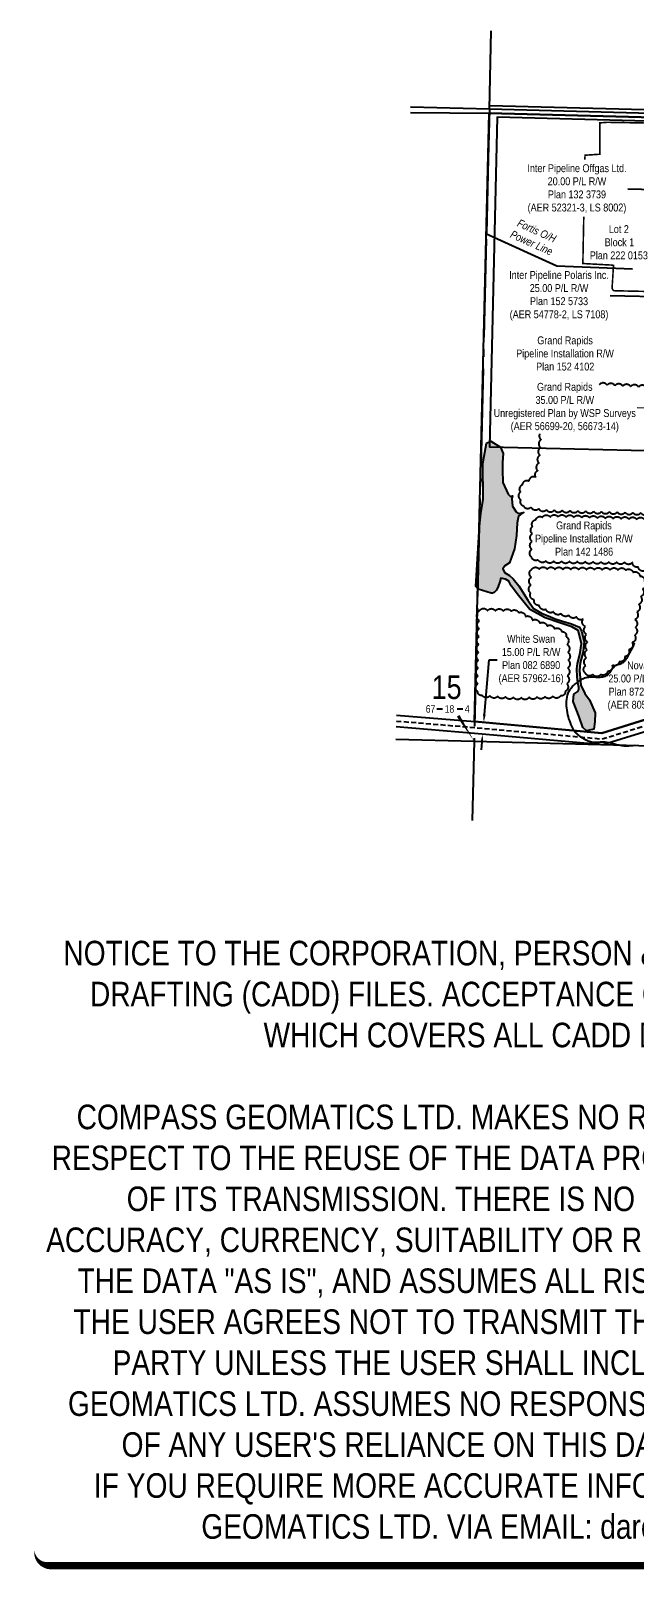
# Model space of a CAD drawing. Extents: x 392573 to 394547, y 6072586 to 6074543.
# Drawn here: x 392573 to 393340, y 6072586 to 6074543 of the extents above; entities that cross this region are included whole.
import ezdxf
from ezdxf.enums import TextEntityAlignment as Align

# ---------------------------------------------------------------- set-up
doc = ezdxf.new("R2010")
doc.units = 0
doc.header["$LTSCALE"] = 5
doc.header["$PDSIZE"] = 0.5
for name, pattern in [('0', [1, 1, 0]), ('foc-QUARTERLINE', [33, 25, -3, 2, -3]), ('UG_PIPE', [1.875, 1.25, -0.625])]:
    doc.linetypes.add(name, pattern=pattern)
doc.layers.get('Defpoints').update_dxf_attribs({"color": 9})
for name, color, linetype in [('10', 1, 'Continuous'), ('9', 3, 'Continuous'), ('AS-PIPE-UG', 44, 'UG_PIPE'), ('AS-POWER', 104, 'foc-POWER'), ('AS-POWER-T', 104, 'Continuous'), ('AS-ROADS', 254, 'Continuous'), ('F-RW', 190, 'Continuous'), ('L-SEC', 7, 'Continuous'), ('L-SECLBL', 7, 'Continuous'), ('L-SECQ', 8, 'foc-QUARTERLINE'), ('L-TITLEDB', 4, 'Continuous'), ('L-TITLEDB-T', 4, 'Continuous'), ('P-PROPOSED-T', 10, 'Continuous'), ('T-BUSH', 110, '0'), ('T-WATER', 160, 'Continuous'), ('T-WATER-H', 133, 'Continuous'), ('WETLAND', 143, 'Continuous')]:
    doc.layers.add(name, color=color, linetype=linetype)
doc.layers.add('DISCLAIMER', color=7, linetype='Continuous', plot=False)
doc.layers.add('F-RW-T', color=190, linetype='Continuous', lineweight=9)
doc.styles.add('80', font='ARIALN.TTF', dxfattribs={"height": 10})
doc.styles.add('80CG', font='ARIALN.TTF', dxfattribs={"height": 10})
doc.styles.add('80L', font='ARIALN.TTF', dxfattribs={"height": 10})
doc.styles.add('foc-LtypeFont', font='ARIALN.TTF', dxfattribs={"height": 7.35})
doc.styles.add('SIMPLEX', font='ARIALN.TTF')
doc.linetypes.add('foc-POWER', pattern='A,6,-1,["P",foc-LtypeFont,S=0.2,R=0,X=-0.625,Y=-0.75],-1.24,4', length=12.24)
doc.dimstyles.new('Compass 5 000', dxfattribs={"dimscale": 5, "dimtxt": 9, "dimasz": 2, "dimexe": 0.2, "dimexo": 0.0625, "dimgap": 0.5, "dimtad": 0, "dimtih": 1, "dimtoh": 1, "dimzin": 0, "dimdsep": 46, "dimtxsty": '80CG', "dimcen": 0.1, "dimse1": 1, "dimse2": 1, "dimclrd": 256, "dimclrt": 256, "dimaunit": 1, "dimadec": 4, "dimazin": 0, "dimtfac": 0.06, "dimtofl": 0, "dimtmove": 0, "dimatfit": 1, "dimfxl": 0.2, "dimtolj": 1, "dimtzin": 0, "dimlwd": -1, "dimarcsym": 0})

# ---------------------------------------------------------------- blocks, each defined once
blk = doc.blocks.new('L-SECLBL')
at = {"layer": '9', "color": 7}
for p, q in [((-5.1, -27.8), (-12.3, -27.8)), ((20.7, -27.8), (13.5, -27.8))]:
    blk.add_line(p, q, dxfattribs=at)
at = {"layer": '10', "color": 2, "style": 'SIMPLEX'}
blk.add_attdef('SEC', text='', height=30, dxfattribs=at).set_placement((0, 0), align=Align.MIDDLE)
at = {"layer": '10', "color": 5, "style": '80L'}
blk.add_attdef('TWP', text='', height=9.5, dxfattribs=at).set_placement((-14.4, -27.4), align=Align.MIDDLE_RIGHT)
blk.add_attdef('RGE', text='', height=9.5, dxfattribs=at).set_placement((3.6, -27.4), align=Align.MIDDLE_CENTER)
blk.add_attdef('MER', text='', height=9.5, dxfattribs=at).set_placement((23.2, -27.4), align=Align.MIDDLE_LEFT)
blk = doc.blocks.new('*D424')
at = {"layer": 'Defpoints', "color": 0, "transparency": 16777216}
for p in [(393531.7, 6074337.3), (393511.1, 6074310), (393531.1, 6074309.5)]:
    blk.add_point(p, dxfattribs=at)
at = {"layer": 'P-PROPOSED-T', "color": 240, "transparency": 16777216}
for p, q in [((393501.7, 6074338), (393331.7, 6074342)), ((393541.7, 6074337.1), (393551.7, 6074336.9))]:
    blk.add_line(p, q, dxfattribs=at)
for points in [[(393501.8, 6074339.7), (393501.7, 6074336.4), (393511.7, 6074337.8)], [(393541.7, 6074338.8), (393541.7, 6074335.4), (393531.7, 6074337.3)]]:
    blk.add_solid(points, dxfattribs=at)
at = {"layer": 'P-PROPOSED-T', "transparency": 16777216, "insert": (393267.1, 6074342), "char_height": 10, "attachment_point": 5, "style": '80CG'}
blk.add_mtext('\\A1;Inter Pipeline Offgas Ltd.\\P20.00 P/L R/W\\PPlan 132 3739\\P(AER 52321-3, LS 8002)', dxfattribs=at)
blk = doc.blocks.new('*D433')
at = {"layer": 'Defpoints', "color": 0, "transparency": 16777216}
for p in [(393497.5, 6073755.7), (393521.6, 6073749.6), (393479.6, 6073685.4)]:
    blk.add_point(p, dxfattribs=at)
at = {"layer": 'F-RW-T', "transparency": 16777216}
for p, q in [((393469.9, 6073687.9), (393384.3, 6073709.6)), ((393513.5, 6073676.8), (393523.1, 6073674.3))]:
    blk.add_line(p, q, dxfattribs=at)
for points in [[(393470.3, 6073689.5), (393469.5, 6073686.2), (393479.6, 6073685.4)], [(393513.9, 6073678.4), (393513, 6073675.2), (393503.8, 6073679.2)]]:
    blk.add_solid(points, dxfattribs=at)
at = {"layer": 'F-RW-T', "transparency": 16777216, "insert": (393344.3, 6073709.6), "char_height": 10, "attachment_point": 5, "style": '80CG'}
blk.add_mtext('\\A1;Nova\\P25.00 P/L R/W\\PPlan 872 2005\\P(AER 80551-1)', dxfattribs=at)
blk = doc.blocks.new('*D434')
at = {"layer": 'Defpoints', "color": 0, "transparency": 16777216}
for p in [(393484.2, 6074221.9), (393509.2, 6074221.3), (393508.7, 6074201.5)]:
    blk.add_point(p, dxfattribs=at)
at = {"layer": 'P-PROPOSED-T', "color": 240, "transparency": 16777216}
for p, q in [((393473.7, 6074202.3), (393309.2, 6074206.2)), ((393518.7, 6074201.2), (393528.7, 6074201))]:
    blk.add_line(p, q, dxfattribs=at)
for points in [[(393473.7, 6074204), (393473.7, 6074200.6), (393483.7, 6074202.1)], [(393518.7, 6074202.9), (393518.6, 6074199.6), (393508.7, 6074201.5)]]:
    blk.add_solid(points, dxfattribs=at)
at = {"layer": 'P-PROPOSED-T', "transparency": 16777216, "insert": (393244.3, 6074206.2), "char_height": 10, "attachment_point": 5, "style": '80CG'}
blk.add_mtext('\\A1;Inter Pipeline Polaris Inc.\\P25.00 P/L R/W\\PPlan 152 5733\\P(AER 54778-2, LS 7108)', dxfattribs=at)
blk = doc.blocks.new('*D436')
at = {"layer": 'Defpoints', "color": 0, "transparency": 16777216}
for p in [(393148.5, 6073663.6), (393175.9, 6073661.1), (393174.6, 6073646.2)]:
    blk.add_point(p, dxfattribs=at)
at = {"layer": 'F-RW', "transparency": 16777216}
for p, q in [((393149.4, 6073673.6), (393155.6, 6073743.3)), ((393155.6, 6073743.3), (393165.6, 6073743.3)), ((393146.2, 6073638.7), (393145.3, 6073628.8))]:
    blk.add_line(p, q, dxfattribs=at)
for points in [[(393147.7, 6073673.7), (393151, 6073673.4), (393148.5, 6073663.6)], [(393144.6, 6073638.9), (393147.9, 6073638.6), (393147.1, 6073648.7)]]:
    blk.add_solid(points, dxfattribs=at)
at = {"layer": 'F-RW', "transparency": 16777216, "insert": (393208.8, 6073743.3), "char_height": 10, "attachment_point": 5, "style": '80CG'}
blk.add_mtext('\\A1;White Swan\\P15.00 P/L R/W\\PPlan 082 6890\\P(AER 57962-16)', dxfattribs=at)
blk = doc.blocks.new('*D437')
at = {"layer": 'Defpoints', "color": 0, "transparency": 16777216}
for p in [(393445.6, 6074073.6), (393480.6, 6074072.8), (393445.3, 6074061.5)]:
    blk.add_point(p, dxfattribs=at)
at = {"layer": 'F-RW-T', "transparency": 16777216}
for p, q in [((393435.4, 6074061.8), (393343.8, 6074063.9)), ((393490.3, 6074060.5), (393500.3, 6074060.2))]:
    blk.add_line(p, q, dxfattribs=at)
for points in [[(393435.4, 6074063.4), (393435.3, 6074060.1), (393445.3, 6074061.5)], [(393490.4, 6074062.1), (393490.3, 6074058.8), (393480.3, 6074060.7)]]:
    blk.add_solid(points, dxfattribs=at)
at = {"layer": 'F-RW-T', "transparency": 16777216, "insert": (393251.6, 6074063.9), "char_height": 10, "attachment_point": 5, "style": '80CG'}
blk.add_mtext('\\A1;Grand Rapids\\P35.00 P/L R/W\\PUnregistered Plan by WSP Surveys\\P(AER 56699-20, 56673-14)', dxfattribs=at)
blk = doc.blocks.new('Disclaimer_Legal')
at = {"layer": 'DISCLAIMER', "color": 254, "flags": 128}
blk.add_lwpolyline([(-3612.9, -1104.6, 37.5, 37.5, 0), (4096.1, -1104.6, 37.5, 37.5, 0.414214), (4171.1, -1029.6, 37.5, 37.5, 0), (4171.1, 2078.7, 37.5, 0, 0.414214), (4096.1, 2153.7, 0, 0, 0), (-3612.9, 2153.7, 0, 0, 0.414214), (-3687.9, 2078.7, 0, 0, 0), (-3687.9, -1029.6, 0, 37.5, 0.414214)], format="xyseb", close=True, dxfattribs=at)
at = {"layer": 'DISCLAIMER', "color": 254, "insert": (241.6, 533.9), "char_height": 125, "width": 7717.568, "attachment_point": 5, "style": '80'}
blk.add_mtext('NOTICE TO THE CORPORATION, PERSON &/OR PERSONS REGARDING THIS COMPUTER AIDED DESIGN AND DRAFTING (CADD) FILES. ACCEPTANCE OF THE CADD DATA IS BASED ON THE FOLLOWING DISCLAIMER WHICH COVERS ALL CADD DATA RECIEVED FROM COMPASS GEOMATICS LTD.\\P{\\fArial Narrow|b1|i0|c0|p34;DISCLAIMER}\\PCOMPASS GEOMATICS LTD. MAKES NO REPRESENTATION OR WARRANTIES, EXPRESS OR IMPLIED, WITH RESPECT TO THE REUSE OF THE DATA PROVIDED HEREWITH, REGARDLESS OF ITS FORMAT OR THE MEANS OF ITS TRANSMISSION. THERE IS NO GUARANTEE OR REPRESENTATION TO THE USER AS TO THE ACCURACY, CURRENCY, SUITABILITY OR RELIABILITY OF THIS DATA FOR ANY PURPOSE. THE USER ACCEPTS THE DATA "AS IS", AND ASSUMES ALL RISKS ASSOCIATED WITH ITS USE. BY ACCEPTANCE OF THIS DATA, THE USER AGREES NOT TO TRANSMIT THIS DATA OR PROVIDE ACCESS OR ANY PART OF IT TO ANOTHER PARTY UNLESS THE USER SHALL INCLUDE WITH THE DATA A COPY OF THIS DISCLAIMER. COMPASS GEOMATICS LTD. ASSUMES NO RESPONSIBILITY FOR ACTUAL OR CONSEQUENTIAL DAMAGE AS A RESULT OF ANY USER\'S RELIANCE ON THIS DATA. THIS CADD FILE IS FOR ILLUSTRATION PURPOSES ONLY.\\PIF YOU REQUIRE MORE ACCURATE INFORMATION, PLEASE CONTACT DARCI ANGLEHART AT COMPASS GEOMATICS LTD. VIA EMAIL: darci.anglehart@compassgeomatics.ca OR CELL: 506-961-7292', dxfattribs=at)

msp = doc.modelspace()

# ---------------------------------------------------------------- hatches: boundary and pattern name
at = {"layer": 'T-WATER-H'}
h = msp.add_hatch(color=256, dxfattribs=at)
h.dxf.hatch_style = 1
h.paths.add_polyline_path([(393157.983, 6073827.915), (393141.629, 6073833.022), (393138.563, 6073836.427), (393143.333, 6073913.38), (393144.696, 6073929.402), (393147.762, 6073947.449), (393147.415, 6073992.776), (393149.118, 6074002.31), (393152.185, 6074018.654), (393157.636, 6074021.378), (393169.901, 6074013.887), (393173.308, 6074005.715), (393172.626, 6073994.138), (393172.286, 6073984.945), (393172.967, 6073968.941), (393179.781, 6073953.959), (393182.456, 6073950.964), (393185.124, 6073951.898), (393184.191, 6073948.031), (393185.124, 6073938.432), (393189.927, 6073931.232), (393192.195, 6073929.499), (393199.532, 6073930.566), (393196.864, 6073929.499), (393192.728, 6073926.032), (393191.004, 6073917.575), (393190.202, 6073901.273), (393187.691, 6073884.36), (393181.488, 6073866.617), (393175.285, 6073862.769), (393172.718, 6073859.135), (393175.071, 6073854.218), (393181.167, 6073850.571), (393186.124, 6073846.285), (393193.315, 6073837.503), (393204.601, 6073819.135), (393211.677, 6073808.53), (393222.152, 6073802.356), (393233.573, 6073798.054), (393239.357, 6073795.314), (393248.81, 6073792.21), (393260.289, 6073788.971), (393270.417, 6073784.787), (393272.713, 6073779.523), (393276.045, 6073766.503), (393274.964, 6073753.505), (393271.314, 6073739.43), (393270.475, 6073729.465), (393271.828, 6073710.798), (393276.998, 6073700.468), (393282.98, 6073692.315), (393290.049, 6073675.875), (393289.911, 6073664.172), (393288.687, 6073655.205), (393279.035, 6073652.759), (393274.413, 6073657.107), (393269.79, 6073670.83), (393262.449, 6073689.988), (393263.264, 6073699.378), (393268.023, 6073702.775), (393269.654, 6073705.492), (393269.593, 6073707.877), (393268.312, 6073713.934), (393267.551, 6073721.586), (393267.141, 6073731.844), (393267.637, 6073738.618), (393270.758, 6073749.976), (393272.706, 6073763.813), (393268.512, 6073780.702), (393260.467, 6073785.273), (393245.374, 6073790.156), (393226.852, 6073796.683), (393206.992, 6073807.27), (393192.642, 6073825.149), (393183.248, 6073837.249), (393182.143, 6073840.01), (393180.486, 6073843.184), (393176.067, 6073845.944), (393170.406, 6073846.91), (393168.887, 6073842.356), (393166.938, 6073836.557), (393164.931, 6073831.958), (393161.687, 6073828.878), (393159.686, 6073828.068)])

# ---------------------------------------------------------------- linework, layer by layer
at = {"layer": 'AS-PIPE-UG', "flags": 128}
msp.add_lwpolyline([(393037.548, 6073665.356), (393137.651, 6073657.084), (393299.317, 6073642.53), (393479.593, 6073698.601), (393573.56, 6073675.382)], dxfattribs=at)
at = {"layer": 'AS-POWER', "flags": 128}
msp.add_lwpolyline([(393055.341, 6074439.561), (393155.561, 6074438.549), (393151.877, 6074284.98), (393241.548, 6074244.417), (393337.582, 6074240.609)], dxfattribs=at)
at = {"layer": 'AS-ROADS', "const_width": 2, "flags": 128}
for points in [[(393275.759, 6074306.965), (393274.581, 6074247.263), (393311.05, 6074245.28), (393313.567, 6074244.889), (393311.718, 6074215.519), (393313.567, 6074212.796), (393316.194, 6074212.601), (393427.889, 6074210.125), (393435.621, 6074212.356), (393438.427, 6074216.406), (393440.141, 6074219.21), (393440.609, 6074225.441), (393441.365, 6074263.823), (393442.383, 6074320.48), (393444.382, 6074363.404), (393444.89, 6074412.576), (393446.878, 6074419.885), (393450.487, 6074425.025), (393457.089, 6074426.491), (393463.566, 6074428.691)], [(393417.124, 6074431.44), (393416.134, 6074424.927), (393305.285, 6074426.867), (393296.191, 6074426.137), (393296.186, 6074386.272), (393277.298, 6074385.006), (393277.183, 6074379.163)]]:
    msp.add_lwpolyline(points, dxfattribs=at)
at = {"layer": 'F-RW', "flags": 128}
msp.add_lwpolyline([(393037.72, 6073672.831), (393137.376, 6073664.616), (393298.522, 6073650.116), (393479.377, 6073706.408), (393575.365, 6073682.548), (393571.728, 6073668.109), (393479.824, 6073690.818), (393300.125, 6073634.927), (393137.006, 6073649.612), (393037.375, 6073657.845)], dxfattribs=at)
at = {"layer": 'L-SEC', "flags": 128}
msp.add_lwpolyline([(393960.787, 6074421.942), (393155.678, 6074443.403), (393055.465, 6074446.042)], dxfattribs=at)
at = {"layer": 'L-SECLBL', "flags": 128}
msp.add_lwpolyline([(393136.394, 6073639.58, 0, 4, 0), (393116.083, 6073671.986, 0, 0, 0)], format="xyseb", dxfattribs=at)
at = {"layer": 'L-SECQ', "flags": 128}
for points in [[(393155.678, 6074443.403), (393157.87, 6074543.306)], [(393155.678, 6074443.403), (393136.394, 6073639.58)], [(393036.791, 6073642.202), (393136.394, 6073639.58)], [(393136.394, 6073639.58), (393133.978, 6073538.872)]]:
    msp.add_lwpolyline(points, dxfattribs=at)
at = {"layer": 'L-SECQ', "linetype": 'ByBlock', "flags": 128}
msp.add_lwpolyline([(393136.394, 6073639.58), (393941.354, 6073618.391)], dxfattribs=at)
at = {"layer": 'L-TITLEDB', "flags": 128}
msp.add_lwpolyline([(393155.787, 6074448.362), (393960.916, 6074427.303), (393960.674, 6074417.277), (393155.561, 6074438.549)], dxfattribs=at)
msp.add_lwpolyline([(393155.561, 6074438.549), (393960.674, 6074417.277), (393960.553, 6074412.289), (393165.618, 6074433.402), (393155.689, 6074013.895), (393443.956, 6074007.355), (393440.493, 6073856.273), (393396.008, 6073680.462), (393298.522, 6073650.116), (393136.996, 6073664.647), (393145.38, 6074014.156)], close=True, dxfattribs=at)
at = {"layer": 'T-BUSH', "flags": 128}
msp.add_lwpolyline([(393219.656, 6074030.538, 0.34325081), (393221.363, 6074023.238, 0.52056705), (393220.674, 6074013.262, 0.52056705), (393219.908, 6074003.293, 0.52056705), (393218.701, 6073993.366, 0.52056705), (393217.094, 6073983.528, 0.52056705), (393214.499, 6073975.623, 0.52056705), (393205.923, 6073970.48, 0.52056705), (393197.347, 6073965.338, 0.52056705), (393195.093, 6073956.768, 0.52056705), (393195.466, 6073946.775, 0.52056705), (393198.772, 6073939.314, 0.52056705), (393208.604, 6073937.486, 0.52056705), (393218.435, 6073935.658, 0.52056705), (393228.296, 6073934.104, 0.52056705), (393238.291, 6073933.787, 0.52056705), (393248.286, 6073933.47, 0.52056705), (393258.281, 6073933.153, 0.52056705), (393268.276, 6073932.836, 0.52056705), (393278.271, 6073932.519, 0.52056705), (393288.266, 6073932.202, 0.52056705), (393298.261, 6073931.884, 0.52056705), (393308.256, 6073931.567, 0.52056705), (393318.251, 6073931.25, 0.52056705), (393328.246, 6073930.933, 0.52056705), (393338.241, 6073930.616, 0.52056705), (393348.236, 6073930.299, 0.52056705), (393358.231, 6073929.982, 0.52056705), (393368.226, 6073929.665, 0.52056705), (393378.221, 6073929.347, 0.52056705), (393388.216, 6073929.03, 0.52056705), (393398.211, 6073928.713, 0.52056705), (393408.206, 6073928.396, 0.52056705), (393418.042, 6073928.942, 0.52056705), (393425.018, 6073934.301, 0.52056705), (393425.018, 6073944.301, 0.52056705), (393425.018, 6073954.301, 0.52056705), (393433.7, 6073957.568, 0.52056705), (393435.14, 6073966.527, 0.52056705), (393435.255, 6073976.527, 0.52056705), (393435.369, 6073986.526, 0.52056705), (393435.483, 6073996.525, 0.52056705), (393435.598, 6074006.525, 0.52056705), (393435.712, 6074016.524, 0.52056705), (393435.826, 6074026.523, 0.52056705), (393435.941, 6074036.523, 0.52056705), (393436.055, 6074046.522, 0.52056705), (393436.17, 6074056.521, 0.52056705), (393432.078, 6074065.013, 0.52056705), (393422.079, 6074064.829, 0.52056705), (393412.081, 6074064.644, 0.52056705), (393402.733, 6074065.618, 0.52056705), (393397.687, 6074074.252, 0.52056705), (393392.641, 6074082.885, 0.52056705), (393385.333, 6074087.829, 0.52056705), (393375.35, 6074088.406, 0.52056705), (393365.367, 6074088.983, 0.52056705), (393355.383, 6074089.56, 0.52056705), (393345.4, 6074090.137, 0.52056705), (393335.417, 6074090.714, 0.52056705), (393325.433, 6074091.291, 0.52056705), (393315.45, 6074091.868, 0.52056705), (393305.467, 6074092.445, 0.52056705), (393295.483, 6074093.022)], format="xyb", dxfattribs=at)
for points in [[(393210.66, 6073912.538, -0.52056705), (393214.947, 6073921.572, -0.52056705), (393223.138, 6073924.602, -0.52056705), (393233.134, 6073924.852, -0.52056705), (393243.131, 6073925.101, -0.52056705), (393253.126, 6073924.788, -0.52056705), (393263.121, 6073924.461, -0.52056705), (393273.115, 6073924.134, -0.52056705), (393283.11, 6073923.807, -0.52056705), (393293.105, 6073923.48, -0.52056705), (393303.099, 6073923.153, -0.52056705), (393313.094, 6073922.826, -0.52056705), (393323.089, 6073922.499, -0.52056705), (393333.083, 6073922.171, -0.52056705), (393343.078, 6073921.844, -0.52056705), (393353.072, 6073921.517, -0.52056705), (393363.067, 6073921.19, -0.52056705), (393373.062, 6073920.863, -0.52056705), (393383.056, 6073920.536, -0.52056705), (393393.051, 6073920.209, -0.52056705), (393403.046, 6073919.882, -0.52056705), (393408.985, 6073918.697, -0.52056705), (393399.587, 6073915.279, -0.52056705), (393391.479, 6073909.746, -0.52056705), (393384.138, 6073902.955, -0.52056705), (393376.798, 6073896.165, -0.52056705), (393369.457, 6073889.375, -0.52056705), (393362.864, 6073882.14, -0.52056705), (393360.421, 6073872.443, -0.52056705), (393357.979, 6073862.746, -0.52056705), (393353.509, 6073856.482, -0.52056705), (393345.094, 6073861.187, -0.52056705), (393337.567, 6073867.103, -0.52056705), (393327.569, 6073867.263, -0.52056705), (393317.57, 6073867.423, -0.52056705), (393307.571, 6073867.583, -0.52056705), (393297.573, 6073867.742, -0.52056705), (393287.574, 6073867.902, -0.52056705), (393277.575, 6073868.062, -0.52056705), (393267.576, 6073868.221, -0.52056705), (393257.578, 6073868.381, -0.52056705), (393247.579, 6073868.541, -0.52056705), (393237.58, 6073868.701, -0.52056705), (393227.582, 6073868.86, -0.52056705), (393217.746, 6073870.313, -0.52056705), (393209.473, 6073873.749, -0.52056705), (393209.779, 6073883.744, -0.52056705), (393210.085, 6073893.74, -0.52056705), (393210.39, 6073903.735, -0.52056705)], [(393266.531, 6073797.878, -0.52056705), (393256.759, 6073799.999, -0.52056705), (393246.987, 6073802.121, -0.52056705), (393237.214, 6073804.242, -0.52056705), (393227.817, 6073807.315, -0.52056705), (393219.223, 6073812.429, -0.52056705), (393212.646, 6073819.494, -0.52056705), (393208.122, 6073828.321, -0.52056705), (393208.601, 6073838.31, -0.52056705), (393209.079, 6073848.298, -0.52056705), (393209.558, 6073858.287, -0.52056705), (393219.156, 6073858.598, -0.52056705), (393229.155, 6073858.484, -0.52056705), (393239.155, 6073858.37, -0.52056705), (393249.154, 6073858.256, -0.52056705), (393259.154, 6073858.142, -0.52056705), (393269.153, 6073858.028, -0.52056705), (393279.152, 6073857.915, -0.52056705), (393289.152, 6073857.801, -0.52056705), (393299.151, 6073857.687, -0.52056705), (393309.15, 6073857.573, -0.52056705), (393319.15, 6073857.459, -0.52056705), (393329.149, 6073857.345, -0.52056705), (393338.427, 6073854.541, -0.52056705), (393347.14, 6073849.634, -0.52056705), (393352.984, 6073842.914, -0.52056705), (393350.542, 6073833.217, -0.52056705), (393348.1, 6073823.519, -0.52056705), (393345.657, 6073813.822, -0.52056705), (393343.215, 6073804.125, -0.52056705), (393340.773, 6073794.428, -0.52056705), (393341.357, 6073784.466, -0.52056705), (393340.471, 6073774.562, -0.52056705), (393337.31, 6073765.082, -0.52056705), (393332.931, 6073756.099, -0.52056705), (393328.088, 6073747.352, -0.52056705), (393320.844, 6073740.823, -0.52056705), (393312.135, 6073736.348, -0.52056705), (393305.989, 6073728.499, -0.52056705), (393297.25, 6073724.375, -0.52056705), (393287.261, 6073724.486, -0.52056705), (393277.86, 6073726.159, -0.52056705), (393278.253, 6073735.84, -0.52056705), (393279.207, 6073745.794, -0.52056705), (393280.16, 6073755.749, -0.52056705), (393280.668, 6073765.693, -0.52056705), (393279.276, 6073775.596, -0.52056705), (393277.885, 6073785.499, -0.52056705), (393275.151, 6073795.08, -0.52056705)], [(393143.389, 6073806.057, -0.52056705), (393153.386, 6073805.802, -0.52056705), (393163.382, 6073805.547, -0.52056705), (393173.379, 6073805.292, -0.52056705), (393183.376, 6073805.036, -0.52056705), (393192.924, 6073803.116, -0.52056705), (393201.695, 6073798.313, -0.52056705), (393210.466, 6073793.51, -0.52056705), (393219.754, 6073789.821, -0.52056705), (393229.083, 6073786.22, -0.52056705), (393238.412, 6073782.619, -0.52056705), (393247.741, 6073779.018, -0.52056705), (393253.433, 6073772.644, -0.52056705), (393254.437, 6073762.694, -0.52056705), (393255.44, 6073752.744, -0.52056705), (393255.88, 6073742.783, -0.52056705), (393255.311, 6073732.799, -0.52056705), (393254.743, 6073722.815, -0.52056705), (393254.174, 6073712.831, -0.52056705), (393252.056, 6073703.105, -0.52056705), (393246.274, 6073697.351, -0.52056705), (393236.285, 6073696.883, -0.52056705), (393226.296, 6073696.415, -0.52056705), (393216.307, 6073695.947, -0.52056705), (393206.318, 6073695.48, -0.52056705), (393196.329, 6073695.012, -0.52056705), (393186.348, 6073695.527, -0.52056705), (393176.367, 6073696.151, -0.52056705), (393166.387, 6073696.775, -0.52056705), (393156.406, 6073697.399, -0.52056705), (393146.426, 6073698.023, -0.52056705), (393140.91, 6073702.743, -0.52056705), (393141.15, 6073712.74, -0.52056705), (393141.39, 6073722.737, -0.52056705), (393141.63, 6073732.734, -0.52056705), (393141.87, 6073742.731, -0.52056705), (393142.11, 6073752.728, -0.52056705), (393142.349, 6073762.726, -0.52056705), (393142.589, 6073772.723, -0.52056705), (393142.829, 6073782.72, -0.52056705), (393143.069, 6073792.717, -0.52056705)]]:
    msp.add_lwpolyline(points, format="xyb", close=True, dxfattribs=at)
at = {"layer": 'T-WATER', "flags": 128}
msp.add_lwpolyline([(393157.983, 6073827.915), (393141.629, 6073833.022), (393138.563, 6073836.427), (393143.333, 6073913.38), (393144.696, 6073929.402), (393147.762, 6073947.449), (393147.415, 6073992.776), (393149.118, 6074002.31), (393152.185, 6074018.654), (393157.636, 6074021.378), (393169.901, 6074013.887), (393173.308, 6074005.715), (393172.626, 6073994.138), (393172.286, 6073984.945), (393172.967, 6073968.941), (393179.781, 6073953.959), (393182.456, 6073950.964), (393185.124, 6073951.898), (393184.191, 6073948.031), (393185.124, 6073938.432), (393189.927, 6073931.232), (393192.195, 6073929.499), (393199.532, 6073930.566), (393196.864, 6073929.499), (393192.728, 6073926.032), (393191.004, 6073917.575), (393190.202, 6073901.273), (393187.691, 6073884.36), (393181.488, 6073866.617), (393175.285, 6073862.769), (393172.718, 6073859.135), (393175.071, 6073854.218), (393181.167, 6073850.571), (393186.124, 6073846.285), (393193.315, 6073837.503), (393204.601, 6073819.135), (393211.677, 6073808.53), (393222.152, 6073802.356), (393233.573, 6073798.054), (393239.357, 6073795.314), (393248.81, 6073792.21), (393260.289, 6073788.971), (393270.417, 6073784.787), (393272.713, 6073779.523), (393276.045, 6073766.503), (393274.964, 6073753.505), (393271.314, 6073739.43), (393270.475, 6073729.465), (393271.828, 6073710.798), (393276.998, 6073700.468), (393282.98, 6073692.315), (393290.049, 6073675.875), (393289.911, 6073664.172), (393288.687, 6073655.205), (393279.035, 6073652.759), (393274.413, 6073657.107), (393269.79, 6073670.83), (393262.449, 6073689.988), (393263.264, 6073699.378), (393268.023, 6073702.775), (393269.654, 6073705.492), (393269.593, 6073707.877), (393268.312, 6073713.934), (393267.551, 6073721.586), (393267.141, 6073731.844), (393267.637, 6073738.618), (393270.758, 6073749.976), (393272.706, 6073763.813), (393268.512, 6073780.702), (393260.467, 6073785.273), (393245.374, 6073790.156), (393226.852, 6073796.683), (393206.992, 6073807.27), (393192.642, 6073825.149), (393183.248, 6073837.249), (393182.143, 6073840.01), (393180.486, 6073843.184), (393176.067, 6073845.944), (393170.406, 6073846.91), (393168.887, 6073842.356), (393166.938, 6073836.557), (393164.931, 6073831.958), (393161.687, 6073828.878), (393159.686, 6073828.068)], close=True, dxfattribs=at)
at = {"layer": 'WETLAND'}
msp.add_lwpolyline([(393340.199, 6073634.237), (393338.311, 6073634.01), (393336.425, 6073633.811), (393334.541, 6073633.65), (393332.659, 6073633.537), (393330.78, 6073633.481), (393328.905, 6073633.492), (393327.034, 6073633.579), (393325.487, 6073633.72), (393323.945, 6073633.922), (393322.406, 6073634.176), (393320.871, 6073634.475), (393319.337, 6073634.809), (393317.805, 6073635.17), (393316.274, 6073635.549), (393314.743, 6073635.937), (393313.212, 6073636.326), (393311.68, 6073636.707), (393310.146, 6073637.071), (393308.609, 6073637.41), (393307.07, 6073637.716), (393305.527, 6073637.979), (393303.98, 6073638.19), (393302.427, 6073638.342), (393301.389, 6073638.397), (393300.345, 6073638.409), (393299.294, 6073638.385), (393298.24, 6073638.334), (393297.183, 6073638.263), (393296.125, 6073638.179), (393295.066, 6073638.091), (393294.009, 6073638.005), (393292.955, 6073637.93), (393291.904, 6073637.873), (393290.859, 6073637.842), (393289.82, 6073637.844), (393288.789, 6073637.888), (393287.768, 6073637.98), (393286.757, 6073638.129), (393285.759, 6073638.342), (393285.144, 6073638.503), (393284.531, 6073638.679), (393283.918, 6073638.869), (393283.307, 6073639.073), (393282.697, 6073639.289), (393282.09, 6073639.518), (393281.485, 6073639.758), (393280.884, 6073640.008), (393280.286, 6073640.269), (393279.692, 6073640.538), (393279.102, 6073640.817), (393278.517, 6073641.103), (393277.937, 6073641.396), (393277.363, 6073641.695), (393276.795, 6073642.001), (393276.234, 6073642.311), (393275.53, 6073642.711), (393274.828, 6073643.124), (393274.129, 6073643.551), (393273.434, 6073643.99), (393272.744, 6073644.442), (393272.062, 6073644.906), (393271.388, 6073645.384), (393270.724, 6073645.874), (393270.07, 6073646.377), (393269.429, 6073646.892), (393268.802, 6073647.42), (393268.189, 6073647.961), (393267.593, 6073648.514), (393267.014, 6073649.08), (393266.454, 6073649.658), (393265.915, 6073650.248), (393265.334, 6073650.929), (393264.775, 6073651.636), (393264.237, 6073652.366), (393263.719, 6073653.117), (393263.22, 6073653.887), (393262.74, 6073654.673), (393262.277, 6073655.474), (393261.831, 6073656.286), (393261.402, 6073657.108), (393260.987, 6073657.938), (393260.586, 6073658.773), (393260.2, 6073659.611), (393259.826, 6073660.45), (393259.463, 6073661.287), (393259.112, 6073662.12), (393258.771, 6073662.948), (393257.834, 6073665.394), (393256.969, 6073667.961), (393256.187, 6073670.629), (393255.497, 6073673.376), (393254.909, 6073676.181), (393254.433, 6073679.025), (393254.079, 6073681.887), (393253.856, 6073684.745), (393253.774, 6073687.58), (393253.843, 6073690.37), (393254.073, 6073693.095), (393254.474, 6073695.734), (393255.055, 6073698.266), (393255.826, 6073700.671), (393256.797, 6073702.928), (393257.978, 6073705.017), (393258.767, 6073706.166), (393259.643, 6073707.303), (393260.598, 6073708.426), (393261.625, 6073709.53), (393262.717, 6073710.613), (393263.867, 6073711.67), (393265.069, 6073712.699), (393266.314, 6073713.695), (393267.597, 6073714.656), (393268.91, 6073715.578), (393270.246, 6073716.458), (393271.598, 6073717.292), (393272.959, 6073718.076), (393274.322, 6073718.807), (393275.681, 6073719.483), (393277.028, 6073720.098), (393278.611, 6073720.676), (393280.271, 6073721.08), (393281.997, 6073721.337), (393283.775, 6073721.474), (393285.594, 6073721.517), (393287.442, 6073721.492), (393289.306, 6073721.425), (393291.174, 6073721.342), (393293.034, 6073721.27), (393294.875, 6073721.235), (393296.682, 6073721.264), (393298.445, 6073721.382), (393300.152, 6073721.615), (393301.789, 6073721.991), (393303.346, 6073722.535), (393304.809, 6073723.273), (393305.713, 6073723.891), (393306.561, 6073724.613), (393307.36, 6073725.425), (393308.121, 6073726.309), (393308.852, 6073727.25), (393309.562, 6073728.232), (393310.26, 6073729.238), (393310.956, 6073730.254), (393311.658, 6073731.262), (393312.375, 6073732.246), (393313.117, 6073733.192), (393313.892, 6073734.082), (393314.71, 6073734.9), (393315.579, 6073735.631), (393316.509, 6073736.259), (393317.509, 6073736.767), (393317.837, 6073736.898), (393318.173, 6073737.016), (393318.516, 6073737.123), (393318.865, 6073737.221), (393319.219, 6073737.312), (393319.576, 6073737.397), (393319.935, 6073737.478), (393320.295, 6073737.557), (393320.655, 6073737.637), (393321.013, 6073737.719), (393321.369, 6073737.804), (393321.721, 6073737.896), (393322.067, 6073737.994), (393322.408, 6073738.102), (393322.741, 6073738.222), (393323.065, 6073738.355), (393324.188, 6073738.922), (393325.245, 6073739.601), (393326.239, 6073740.382), (393327.175, 6073741.254), (393328.06, 6073742.208), (393328.897, 6073743.231), (393329.692, 6073744.315), (393330.449, 6073745.447), (393331.175, 6073746.619), (393331.872, 6073747.819), (393332.548, 6073749.036), (393333.206, 6073750.261), (393333.852, 6073751.483), (393334.49, 6073752.691), (393335.126, 6073753.875), (393335.765, 6073755.023), (393336.41, 6073756.183), (393337.037, 6073757.358), (393337.646, 6073758.549), (393338.235, 6073759.754), (393338.805, 6073760.972), (393339.355, 6073762.202), (393339.886, 6073763.441), (393340.396, 6073764.69)], dxfattribs=at)

# ---------------------------------------------------------------- block references
at = {"xscale": 0.25, "yscale": 0.25, "zscale": 0.25}
msp.add_blockref('Disclaimer_Legal', (393499.275, 6072867.336), dxfattribs=at)
at = {"layer": 'L-SECLBL'}
msp.add_blockref('L-SECLBL', (393101.36, 6073708.138), dxfattribs=at).add_auto_attribs({'SEC': '15', 'TWP': '67', 'RGE': '18', 'MER': '4'})

# ---------------------------------------------------------------- texts
at = {"layer": 'AS-POWER-T', "insert": (393191.956, 6074305.27), "char_height": 10, "width": 57.1191, "attachment_point": 1, "rotation": 335.659944, "style": '80L'}
msp.add_mtext('\\pi2.5534;{\\fArial Narrow|b0|i1|c0|p34;Fortis O/H\\P\\pi0.32626;Power Line}', dxfattribs=at)
at = {"layer": 'F-RW', "char_height": 10, "width": 124.16548, "attachment_point": 1, "style": '80L'}
for s, insert in [('\\pi27.281;Grand Rapids\\P\\pi0.48997;Pipeline Installation R/W\\P\\pi25.879;Plan 152 4102', (393189.356, 6074154.536)), ('\\pi27.281;Grand Rapids\\P\\pi0.48997;Pipeline Installation R/W\\P\\pi25.848;Plan 142 1486', (393213.365, 6073919.105))]:
    msp.add_mtext(s, dxfattribs=dict(at, insert=insert))
at = {"layer": 'L-TITLEDB-T', "insert": (393282.914, 6074296), "char_height": 10, "attachment_point": 1, "style": '80L'}
msp.add_mtext_dynamic_manual_height_columns('\\pi24.695;Lot 2\\P\\pi19.422;Block 1\\P\\pi0.48997;Plan 222 0153', width=73.44925, gutter_width=50, heights=[0], dxfattribs=at)

# ---------------------------------------------------------------- dimensions: what is measured, and where the dimension line sits
at = {"layer": 'F-RW'}
dim = msp.add_linear_dim(base=(393148.479, 6073663.617), p1=(393174.574, 6073646.23), p2=(393175.917, 6073661.148), angle=84.858343, text='White Swan\\P15.00 P/L R/W\\PPlan 082 6890\\P(AER 57962-16)', dimstyle='Compass 5 000', dxfattribs=at)
dim.commit()
dim.dimension.update_dxf_attribs({"geometry": '*D436', "text_midpoint": (393208.839, 6073743.28), "dimtype": 161})
at = {"layer": 'F-RW-T'}
for base, p1, p2, angle, text, picture, middle in [((393445.35, 6074061.529), (393480.627, 6074072.779), (393445.637, 6074073.61), 178.639666, 'Grand Rapids\\P35.00 P/L R/W\\PUnregistered Plan by WSP Surveys\\P(AER 56699-20, 56673-14)', '*D437', (393251.585, 6074063.94)), ((393479.571, 6073685.394), (393521.647, 6073749.593), (393497.453, 6073755.743), 165.737789, 'Nova\\P25.00 P/L R/W\\PPlan 872 2005\\P(AER 80551-1)', '*D433', (393344.327, 6073709.602))]:
    dim = msp.add_linear_dim(base=base, p1=p1, p2=p2, angle=angle, text=text, dimstyle='Compass 5 000', dxfattribs=at)
    dim.commit()
    dim.dimension.update_dxf_attribs({"geometry": picture, "text_midpoint": middle, "dimtype": 161})
at = {"layer": 'P-PROPOSED-T'}
for base, p1, p2, angle, text, picture, middle in [((393531.71, 6074337.334), (393511.078, 6074309.986), (393531.059, 6074309.518), 358.659118, 'Inter Pipeline Offgas Ltd.\\P20.00 P/L R/W\\PPlan 132 3739\\P(AER 52321-3, LS 8002)', '*D424', (393267.135, 6074342.017)), ((393508.69, 6074201.467), (393484.168, 6074221.917), (393509.161, 6074221.324), 358.639666, 'Inter Pipeline Polaris Inc.\\P25.00 P/L R/W\\PPlan 152 5733\\P(AER 54778-2, LS 7108)', '*D434', (393244.325, 6074206.205))]:
    dim = msp.add_linear_dim(base=base, p1=p1, p2=p2, angle=angle, text=text, dimstyle='Compass 5 000', override={"dimclrd": 240}, dxfattribs=at)
    dim.commit()
    dim.dimension.update_dxf_attribs({"geometry": picture, "text_midpoint": middle, "dimtype": 161})

doc.saveas('drawing.dxf')
